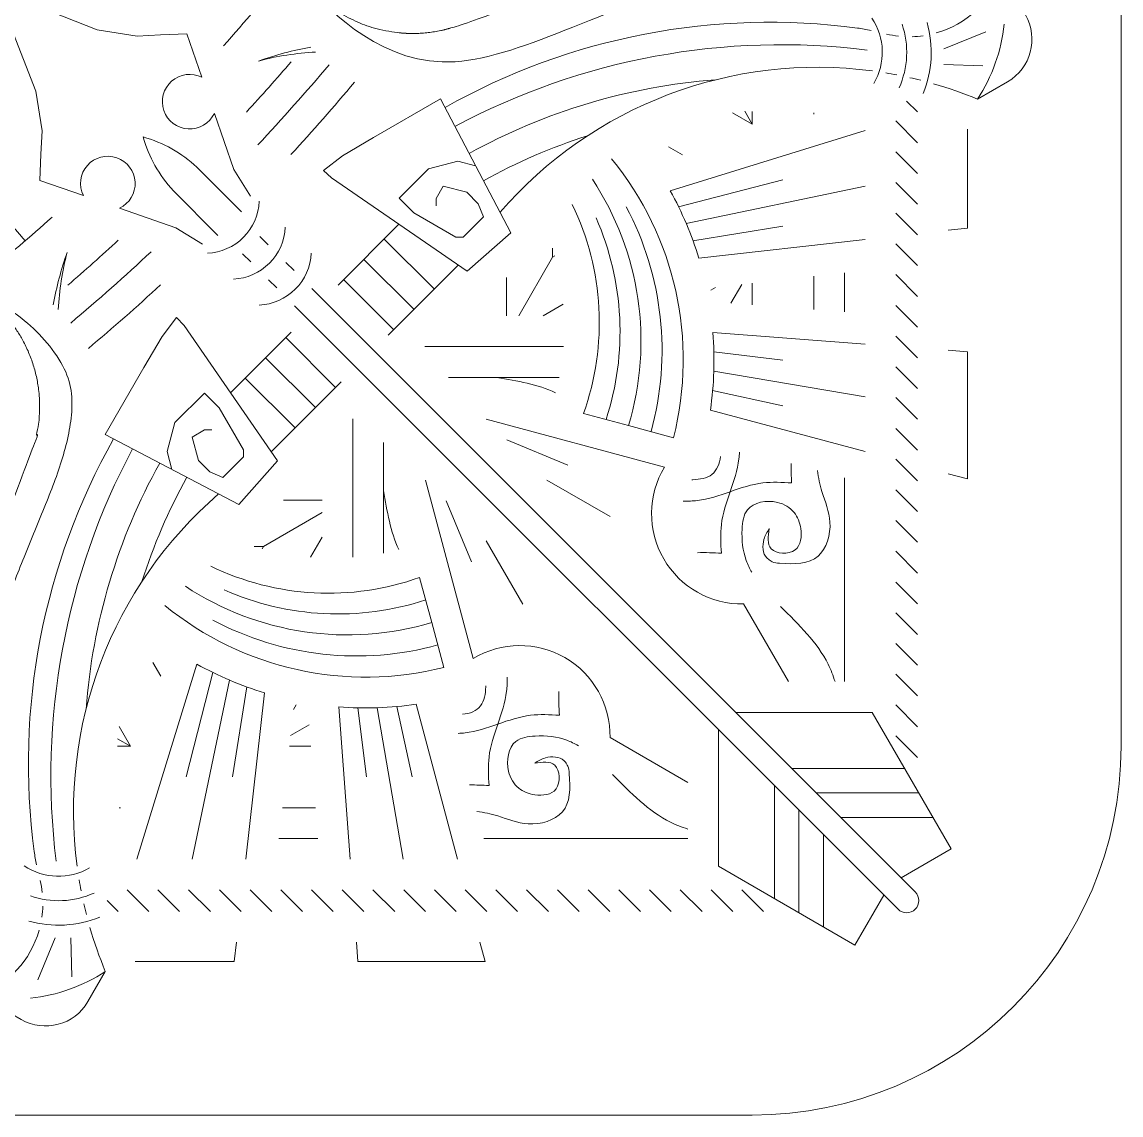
# Model space of a CAD drawing. Header units: inches. Extents: x -1.5 to 24.5, y -14.4 to 30.8.
# Drawn here: x 19.899 to 20.458, y 22.838 to 23.393 of the extents above; entities that cross this region are included whole.
import ezdxf

# ---------------------------------------------------------------- set-up
doc = ezdxf.new("R2010")
doc.units = ezdxf.units.IN
doc.header["$MEASUREMENT"] = 0
doc.layers.add('NOPLOT', color=5, linetype='Continuous', lineweight=5)

# ---------------------------------------------------------------- blocks, each defined once
blk = doc.blocks.new('Outline')
at = {"layer": 'NOPLOT', "color": 1}
for p, q in [((-1.0625, 2.5), (-5.015595781836001e-16, 2.5)), ((-1.25, -6.145234471438707e-16), (-1.25, 2.3125))]:
    blk.add_line(p, q, dxfattribs=at)
blk.add_arc((-1.0625, 2.3125), 0.1875, 89.99999999999999, 180, dxfattribs=at)
blk = doc.blocks.new('BG')
at = {"layer": 'NOPLOT', "color": 5}
for p, q in [((-1.15464931543225, 2.359375000000002), (-1.134911170561534, 2.359375000000001)), ((-1.235985701973204, 2.343750000000003), (-1.235263377737406, 2.343750000000002)), ((-1.152888800746311, 2.343750000000001), (-1.136082102436829, 2.343750000000001)), ((-1.236783223729228, 2.308710390767465), (-1.230219427997644, 2.312500000000001)), ((-1.230219427997644, 2.312500000000001), (-1.236696970033025, 2.312500000000002)), ((-1.235982053913292, 2.302518839129085), (-1.230219427997644, 2.312500000000001)), ((-1.138423966187428, 2.312500000000001), (-1.149367771374433, 2.312500000000001)), ((-1.139237925219781, 2.301638471546593), (-1.148763635153758, 2.307138142741195)), ((-1.14726238606047, 2.29381418851919), (-1.14589253613736, 2.291441538853619)), ((-1.214658839946074, 2.276951729100968), (-1.218736598253892, 2.269888844530845)), ((-1.132756860700242, 2.2061898816048), (-1.138668679507239, 2.216429452143664)), ((-1.167193601920587, 2.210937500000001), (-1.162561193326985, 2.210937500000001)), ((-1.162561193326985, 2.210937500000001), (-1.163227442411893, 2.212091477265555)), ((-1.162561193326985, 2.210937500000001), (-1.132756860700242, 2.193729960534934)), ((-1.152273560349267, 2.187500000000001), (-1.132756860700242, 2.187500000000001)), ((-1.039006860700239, 2.074233300350764), (-1.039006860700239, 2.093749999998193)), ((-1.015569360700239, 2.063945667373255), (-1.032776900164263, 2.093749999998192)), ((-1.020316979092316, 2.093749999998193), (-1.010077408554748, 2.087838181191942)), ((-0.882756860700237, 2.090424758261508), (-0.882756860700237, 2.073618059952361)), ((-0.867131860700237, 2.091595690136806), (-0.867131860700237, 2.071857545266422)), ((-0.9248683891525928, 2.087268935478636), (-0.9193687179580756, 2.077743225544806)), ((-0.914006860700237, 2.088082894510912), (-0.914006860700237, 2.07713908932424)), ((-0.9326926721776765, 2.079244474637822), (-0.9350653218447178, 2.080614324561782)), ((-1.015569360700239, 2.059313258772135), (-1.015569360700239, 2.063945667373255)), ((-1.015569360700239, 2.063945667373255), (-1.014415383432739, 2.063279418287225)), ((-0.9495551316006487, 2.01184802075337), (-0.9566180161701467, 2.007770262445913)), ((-0.9239880215719101, 1.990524806786514), (-0.9140068607002387, 1.996287432702596)), ((-0.9177964699338332, 1.98972363696918), (-0.9140068607002387, 1.996287432702596)), ((-0.9140068607002387, 1.996287432702596), (-0.914006860700237, 1.989809890665405)), ((-0.882756860700237, 1.991243482961611), (-0.882756860700237, 1.990521158725227)), ((-1.17093082224822, 1.942786761039746), (-1.203108818777457, 1.915114028823088))]:
    blk.add_line(p, q, dxfattribs=at)
for centre, radius, start, end in [((-1.976506860700241, 1.249999999999999), 1.124999999999999, 47.38704495888052, 49.87915746806948), ((-1.976506860700241, 1.249999999999999), 1.062499999999999, 48.32554076889031, 53.60279705608206), ((-1.976506860700241, 1.249999999999999), 1.109374999999999, 46.98159215069264, 49.80127065605822), ((-1.976506860700241, 1.249999999999999), 1.093749999999999, 47.41490899437654, 49.20993290866614), ((-1.732639960862365, 1.567813531464691), 0.5056548107895078, 14.20043274158776, 64.15795419090936), ((-1.693243285898713, 1.533263574801395), 0.5056548107895079, 19.97116195778106, 70.02883804225436), ((-1.976506860700241, 1.249999999999999), 1.109375, 40.19872934381429, 43.01840784614797), ((-1.976506860700241, 1.249999999999999), 1.125, 40.12084253185234, 42.61295504122831), ((-1.976506860700241, 1.249999999999999), 1.09375, 40.79006709121215, 42.58509100459411), ((-1.658693329235419, 1.493866899837747), 0.5056548107895079, 25.84204580912528, 75.79956725844852), ((-1.976506860700244, 1.250000000000096), 0.8301943143724346, 30.53918688266104, 59.46081311733849), ((-1.976506860700241, 1.249999999999999), 1.0625, 39.29926577019472, 41.67445923097051), ((-1.629581250210041, 1.450297594605195), 0.5056548107895079, 31.7707516411687, 77.62258870676395)]:
    blk.add_arc(centre, radius, start, end, dxfattribs=at)

msp = doc.modelspace()

# ---------------------------------------------------------------- linework, layer by layer
at = {"layer": 'NOPLOT'}
for p, q in [((20.38925792543676, 23.38842739970969), (20.36788219209176, 23.37968463997631)), ((20.38776699202229, 23.37113694004503), (20.36788219209176, 23.37173804765212)), ((20.35455660712995, 23.34764022011509), (20.34903233540193, 23.35316449184311)), ((20.35455660712995, 23.33201522011509), (20.34350806367391, 23.34306376357113)), ((20.35455660712995, 23.3163902201151), (20.34350806367391, 23.32743876357113)), ((20.2861508428889, 23.31311395180073), (20.23307910063577, 23.29942395422524)), ((20.32788306367391, 23.309925622669), (20.2369487766349, 23.29095212154074)), ((20.35455660712995, 23.3007652201151), (20.34350806367391, 23.31181376357113)), ((20.35455660712995, 23.28514022011509), (20.34350806367391, 23.29618876357113)), ((20.09085897404713, 23.29053808242261), (20.05995879365997, 23.25963790203545)), ((20.2861508428889, 23.28955237729442), (20.24039336489658, 23.28221736589536)), ((20.02434884756147, 23.28018319533635), (20.02019777386081, 23.284334269037)), ((20.08335244636066, 23.28303155473614), (20.10872868536847, 23.25765531572833)), ((20.35455660712995, 23.26951522011509), (20.34350806367391, 23.28056376357113)), ((20.01555761623382, 23.2713919640087), (20.01140654253316, 23.27554303770935)), ((20.03753569455295, 23.26699634834487), (20.03338462085229, 23.27114742204553)), ((20.07304378725663, 23.27272289563211), (20.09842002626444, 23.24734665662431)), ((20.12090899181752, 23.26983562217738), (20.08533503266778, 23.23426166302764)), ((20.35455660712995, 23.25389022011509), (20.34350806367391, 23.26493876357113)), ((20.0287444632253, 23.25820511701722), (20.02459338952464, 23.26235619071788)), ((20.0627351281526, 23.26241423652808), (20.08811136716041, 23.23703799752027)), ((20.35455660712995, 23.23826522011509), (20.34350806367391, 23.24931376357113)), ((20.00520272914756, 23.20488183752304), (20.03610290953472, 23.23578201791019)), ((20.03332657504208, 23.23300568341756), (20.05870281404989, 23.20762944440975)), ((20.35455660712995, 23.2226402201151), (20.34350806367391, 23.23368876357113)), ((20.2861508428889, 23.22140076607831), (20.25102454684145, 23.22569150917748)), ((20.02301791593805, 23.22269702431353), (20.04839415494586, 23.19732078530572)), ((20.32788306367391, 23.20278766531405), (20.25097453405428, 23.21585495007497)), ((20.35455660712995, 23.2070152201151), (20.34350806367391, 23.21806376357113)), ((20.01270925683403, 23.2123883652095), (20.03808549584183, 23.18701212620169)), ((20.02590518939279, 23.17483181975265), (20.06147914854253, 23.21040577890239)), ((20.2861508428889, 23.19817109279222), (20.25037366297913, 23.20598579741606)), ((20.35455660712995, 23.1913902201151), (20.34350806367391, 23.20243876357113)), ((20.2259419402613, 23.16711185582585), (20.13520415868867, 23.19142497112123)), ((20.35455660712995, 23.1757652201151), (20.34350806367391, 23.18681376357113)), ((20.1768040071877, 23.16802223759468), (20.14573958882013, 23.18088954098976)), ((20.35455660712995, 23.1601402201151), (20.34350806367391, 23.17118876357113)), ((20.1286289557443, 23.06979887130886), (20.10431584044893, 23.16053665288149)), ((20.16609247693021, 23.16053665287969), (20.19835064615935, 23.14191239019168)), ((20.35455660712995, 23.1445152201151), (20.34350806367391, 23.15556376357113)), ((20.12771857397547, 23.11893680438246), (20.1148512705804, 23.15000122275002)), ((20.35455660712995, 23.1288902201151), (20.34350806367391, 23.13993876357113)), ((20.13520415869047, 23.12964833463995), (20.15382842137848, 23.09739016541081)), ((20.35455660712995, 23.1132652201151), (20.34350806367391, 23.12431376357113)), ((20.35455660712995, 23.0976402201151), (20.34350806367391, 23.10868876357113)), ((20.28891705767976, 23.05803575284446), (20.26612385497464, 23.09751473799693)), ((20.35455660712995, 23.0820152201151), (20.34350806367391, 23.09306376357113)), ((20.35455660712995, 23.0663902201151), (20.34350806367391, 23.07743876357113)), ((19.98262685976943, 23.00958996868125), (19.99631685734491, 23.06266171093438)), ((19.98581518890116, 22.96785774789625), (20.00478869002941, 23.05879203493526)), ((20.35455660712995, 23.0507652201151), (20.34350806367391, 23.06181376357113)), ((20.00618843427574, 23.00958996868125), (20.0135234456748, 23.05534744667358)), ((20.35455660712995, 23.0351402201151), (20.34350806367391, 23.04618876357113)), ((20.07434004549184, 23.00958996868125), (20.07004930239268, 23.0447162647287)), ((20.09295314625611, 22.96785774789625), (20.07988586149519, 23.04476627751587)), ((20.09756971877794, 23.00958996868125), (20.0897550141541, 23.04536714859102)), ((20.23770505872569, 23.0068237538904), (20.19822607357323, 23.02961695659551)), ((20.35455660712995, 23.0195152201151), (20.34350806367391, 23.03056376357113)), ((20.29064854666693, 23.01388349623089), (20.34803576260878, 23.01388349623089)), ((20.28185731533928, 23.00509226490324), (20.28185731533928, 22.94770504896139)), ((20.30298371411153, 23.00154832878628), (20.35515747485342, 23.00154832878628)), ((20.29419248278388, 22.99275709745863), (20.29419248278388, 22.94058333671675)), ((20.31551390381398, 22.98901813908384), (20.36239178325113, 22.98901813908384)), ((20.30672267248633, 22.98022690775619), (20.30672267248633, 22.93334902831904)), ((19.96372559145507, 22.94118420444022), (19.95267704799903, 22.95223274789626)), ((19.97935059145507, 22.94118420444022), (19.96830204799903, 22.95223274789626)), ((19.99497559145507, 22.94118420444022), (19.98392704799903, 22.95223274789626)), ((20.01060059145507, 22.94118420444022), (19.99955204799903, 22.95223274789626)), ((20.02622559145507, 22.94118420444022), (20.01517704799903, 22.95223274789626)), ((20.04185059145507, 22.94118420444022), (20.03080204799903, 22.95223274789626)), ((20.05747559145507, 22.94118420444022), (20.04642704799903, 22.95223274789626)), ((20.07310059145507, 22.94118420444022), (20.06205204799903, 22.95223274789626)), ((20.08872559145507, 22.94118420444022), (20.07767704799903, 22.95223274789626)), ((20.10435059145507, 22.94118420444022), (20.09330204799903, 22.95223274789626)), ((20.11997559145507, 22.94118420444022), (20.10892704799903, 22.95223274789626)), ((20.13560059145507, 22.94118420444022), (20.12455204799903, 22.95223274789626)), ((20.15122559145507, 22.94118420444022), (20.14017704799903, 22.95223274789626)), ((20.16685059145507, 22.94118420444022), (20.15580204799903, 22.95223274789626)), ((20.18247559145507, 22.94118420444022), (20.17142704799903, 22.95223274789626)), ((20.19810059145507, 22.94118420444022), (20.18705204799903, 22.95223274789626)), ((20.21372559145507, 22.94118420444022), (20.20267704799903, 22.95223274789626)), ((20.22935059145507, 22.94118420444022), (20.21830204799903, 22.95223274789626)), ((20.24497559145507, 22.94118420444022), (20.23392704799903, 22.95223274789626)), ((20.26060059145507, 22.94118420444022), (20.24955204799903, 22.95223274789626)), ((20.27622559145507, 22.94118420444022), (20.26517704799903, 22.95223274789626)), ((19.94810059145507, 22.94118420444022), (19.94257631972705, 22.94670847616824)), ((19.90731341186047, 22.9064828861334), (19.91605617159386, 22.92785861947841)), ((19.92460387152514, 22.90797381954787), (19.92400276391805, 22.92785861947841))]:
    msp.add_line(p, q, dxfattribs=at)
for points in [[(20.36409020618632, 23.3878222122279, 0.2362185076408132), (20.39718225159084, 23.41817494196249), (20.40941940040345, 23.39697957847927, -0.4142135623730943), (20.40031804810436, 23.36301286928149), (20.38500625001462, 23.35417259853261, 0.121703649698172), (20.39858959087702, 23.3922440878925)], [(19.99096370444934, 23.28036656699931), (19.9773853490908, 23.28881223213244), (19.94879606850689, 23.29873037275051, 2.447930257696947), (19.93043847326809, 23.30509895591418), (19.90834330663226, 23.31276417047006), (19.90880979147693, 23.32615607135179), (19.90955242996902, 23.33800036483855), (19.9063172638338, 23.35826546196217), (19.88605985184606, 23.40968095972411), (19.93747534960799, 23.38942354773636), (19.95774044673161, 23.38618838160115), (19.96958474021838, 23.38693102009323), (19.98297664110011, 23.3873975049379), (19.99064185565599, 23.36530233830208, 2.447930257696944), (19.99701043881965, 23.34694474306327), (20.00692857943772, 23.31835546247936), (20.01537424457086, 23.30477710712082)], [(20.33091419718662, 23.38914313715463, 0.01764940667756105), (20.3239934787788, 23.39031693312458, 0.1628699054557541), (20.11430607053665, 23.34994804511522)], [(20.04611942352135, 23.38061139277534, 0.04273282223364494), (20.01950703433879, 23.37354676174835, -0.05347359099024523), (20.04850784963785, 23.37807686835682)], [(20.32788306367391, 23.28276235442983), (20.24339120182458, 23.27324240795763, 0.05288125780897603), (20.22880712672874, 23.3076121686329), (20.32788306367391, 23.33817304782218)], [(20.01081777104173, 23.29688506346502), (19.98814148648972, 23.31956134801703, 0.1194606688061966), (19.96075901339996, 23.3349817981702, 0.1194606688061964), (19.97617946355314, 23.30759932508044), (19.99885574810514, 23.28492304052844)], [(20.18921999430891, 23.31344653118886, -0.2223861830694485), (20.20761988632454, 23.18819742570079), (20.23050891483181, 23.18206432899673, 0.2377042371773314), (20.198988602658, 23.32383658438162, 0.2377042371773314)], [(19.99351010724697, 23.27585701034026, 0.187200145941345), (20.01181341428796, 23.2839273972822, 0.1872001459413448), (20.01988380122991, 23.3022307043232)], [(20.17900500084043, 23.30056174293187, -0.2010707849607938), (20.18473085781726, 23.19433052240484), (20.20761988632454, 23.18819742570079)], [(20.00669695423845, 23.26267016334878, 0.187200145941345), (20.02500026127944, 23.27074055029072, 0.1872001459413448), (20.03307064822138, 23.28904385733172)], [(19.91512941879482, 23.2496213880488, -0.04273282223364494), (19.9221940498218, 23.27623377723136, 0.05347359099024523), (19.91766394321333, 23.24723296193231)], [(20.01988380122992, 23.2494833163573, 0.187200145941345), (20.03818710827092, 23.25755370329925, 0.1872001459413448), (20.04625749521286, 23.27585701034024)], [(20.03778023651612, 23.2491693437264), (20.34463671967912, 22.9423128605634, 0.4142135623730924), (20.35342795100677, 22.9423128605634, 0.4142135623730925), (20.35342795100676, 22.95110409189105), (20.04657146784377, 23.25796057505405)], [(20.32788306367391, 23.17504007726977), (20.24921584187961, 23.19611889582035, 0.05577210917914319), (20.25053227284292, 23.23546157193077), (20.32788306367391, 23.22966493151071)], [(19.94579276645495, 23.18143474103352, 0.1628699054557541), (19.90542387844558, 22.97174733279136, 0.01764940667756099), (19.90659767441554, 22.96482661438355)], [(19.99517906863829, 23.11673581072972, 0.2010707849607938), (20.10141028916531, 23.11100995375289), (20.10754338586936, 23.08812092524562)], [(19.9822942803813, 23.10652081726124, 0.2223861830694485), (20.10754338586936, 23.08812092524562), (20.11367648257342, 23.06523189673835, -0.2377042371773314), (19.97190422718853, 23.09675220891216, -0.2377042371773314)], [(20.01297845714033, 22.96785774789625), (20.02249840361253, 23.05234960974557, -0.05288125780897603), (19.98812864293726, 23.06693368484141), (19.95756776374798, 22.96785774789625)], [(20.12070073430039, 22.96785774789625), (20.09962191574981, 23.04652496969054, -0.05577210917914319), (20.06027923963939, 23.04520853872723), (20.06607588005945, 22.96785774789625)], [(19.90349672367767, 22.89715122069315, 0.1217036496981722), (19.94156821303756, 22.91073456155554), (19.93272794228867, 22.8954227634658, -0.4142135623730946), (19.89876123309089, 22.88632141116672), (19.87756586960768, 22.89855855997932, 0.2362185076408132), (19.90791859934227, 22.93165060538385)]]:
    msp.add_lwpolyline(points, format="xyb", dxfattribs=at)
for points in [[(20.05666035095131, 23.31409865534781), (20.12550730531308, 23.26666769052874), (20.14769207654742, 23.28621591779308), (20.11202233475144, 23.35430757646455), (20.07797411254745, 23.33464982620965), (20.06218779794081, 23.3252927663576), (20.05256120227632, 23.31788601288909)], [(19.98164215622236, 23.23908046061885), (20.02907312104143, 23.17023350625708), (20.00952489377708, 23.14804873502274), (19.94143323510561, 23.18371847681872), (19.96109098536051, 23.21776669902271), (19.97044804521257, 23.23355301362935), (19.97785479868108, 23.24317960929384)]]:
    msp.add_lwpolyline(points, close=True, dxfattribs=at)
for points in [[(20.3799008428889, 23.33898874973507), (20.3799008428889, 23.28862335054106), (20.37018160712995, 23.28752825567451)], [(20.12985720564943, 23.32026174712882), (20.12074686190092, 23.322702856379), (20.10594253627841, 23.31873604928397), (20.09098377057973, 23.30377728358528), (20.09843475150386, 23.29632630266115), (20.11982103994408, 23.28397892327322), (20.12344952560019, 23.28397892327322), (20.13386296914974, 23.29439236682277), (20.13110633045872, 23.30100730446334), (20.12531657295379, 23.30679706196827), (20.11339409114339, 23.30999168134114), (20.10973204121464, 23.30364882480469), (20.10973204121464, 23.29997817625739)], [(20.10406707911192, 23.22833996868127), (20.1744912889696, 23.22833996868127)], [(20.37018160712995, 23.22649509389078), (20.3799008428889, 23.22576673786174), (20.3799008428889, 23.16110195533705), (20.37018160712995, 23.16370621670971)], [(20.17233263949224, 23.21271496868127), (20.11611917024498, 23.21271496868127)], [(19.97547906444135, 23.16588360592073), (19.97303795519116, 23.17499394966925), (19.9770047622862, 23.18979827529175), (19.99196352798488, 23.20475704099043), (19.99941450890901, 23.19730606006631), (20.01176188829694, 23.17591977162609), (20.01176188829694, 23.17229128596997), (20.0013484447474, 23.16187784242043), (19.99473350710683, 23.16463448111145), (19.98894374960189, 23.17042423861638), (19.98574913022902, 23.18234672042678), (19.99209198676547, 23.18600877035552), (19.99576263531277, 23.18600877035552)], [(20.06740084288711, 23.12124952259881), (20.06740084288711, 23.19167373245645)], [(20.08302584288712, 23.12340817207616), (20.08302584288712, 23.17962164132357)], [(20.31740084288713, 23.16167258954562), (20.31740084288713, 23.05803575284271)], [(20.26212129005335, 23.04241075284446), (20.33156554332369, 23.04241075284446), (20.37162044083395, 22.97303363526474), (20.34618409103608, 22.95834795186174)], [(20.25333005872571, 23.03361952151682), (20.25333005872571, 22.96417526824647), (20.32270717630543, 22.92412037073622), (20.33739285970843, 22.94955672053409)], [(20.1340682220228, 22.97833996868125), (20.23770505872571, 22.97833996868125)], [(19.95675206183509, 22.91583996868125), (20.0071174610291, 22.91583996868125), (20.00821255589565, 22.92555920444021)], [(20.06924571767938, 22.92555920444021), (20.06997407370841, 22.91583996868125), (20.13463885623311, 22.91583996868126), (20.13203459486045, 22.92555920444021)]]:
    msp.add_lwpolyline(points, dxfattribs=at)
for centre, radius, start, end in [((20.30539642847151, 23.37797793122083), 0.03125088293240171, 329.5224100171312, 33.87956599210737), ((20.30539642847151, 23.37797793122083), 0.0436835613817458, 335.5670806665578, 19.07988741753075), ((20.30539642847151, 23.37797793122083), 0.05611623983108986, 338.0431905662099, 15.59983683804913), ((20.35030512519022, 23.43606704472667), 0.05017561480343816, 256.7280232913812, 263.7431392827417), ((20.28539214642315, 23.02907434515758), 0.3527730449635286, 82.90432628941561, 118.0788919658404), ((20.35030512519022, 23.43606704472667), 0.05017561480343816, 271.7114935603387, 278.1728161553763), ((20.30353149100916, 23.15718948189894), 0.213167738163429, 82.43674834058403, 139.1611204295453), ((20.30353149100916, 23.15718948189894), 0.213167738163429, 79.05449250905718, 80.58099302805806), ((20.30353149100916, 23.15718948189894), 0.213167738163429, 75.70620795063424, 77.22278790749375), ((20.27462447808427, 23.05960522062533), 0.3052185252398352, 94.30554305453508, 119.0151855723623), ((20.30353149100916, 23.15718948189894), 0.213167738163429, 67.52938141511514, 73.87977630977566), ((20.27462447808427, 23.05960522062533), 0.2895935252398352, 107.6506276384609, 119.0889808235501), ((20.06932157932432, 23.22642018243763), 0.1553309989402825, 344.5846158346639, 28.0331160108153), ((20.05985011782445, 23.23589244483582), 0.1434443283988162, 341.8732301687292, 23.81253767829658), ((20.26666646641258, 23.01034866514701), 0.3527730449635286, 151.9211080341594, 187.0956737105845), ((20.23613559094484, 23.0211163334859), 0.3052185252398352, 150.9848144276377, 175.6944569454649), ((20.26525299672652, 23.14341002630556), 0.04590354978670484, 148.9129490858832, 271.0870509141183), ((20.23613559094484, 23.0211163334859), 0.2895935252398352, 150.9110191764502, 162.3493723615395), ((20.13855132967122, 22.99220932056101), 0.213167738163429, 130.838879570455, 187.5632516594163), ((20.05984836673434, 23.23589069374571), 0.1434443283988162, 246.1874623217037, 288.1267698312712), ((20.06932062913252, 23.22641923224584), 0.1553309989402825, 241.9668839891851, 285.4153841653365), ((20.1523307852646, 23.03048781484364), 0.04590354978670484, 358.9129490858821, 121.0870509141172), ((19.91776288034934, 22.99034438309866), 0.03125088293240171, 236.1204340078931, 300.477589982869), ((19.8596737668435, 22.94543568637994), 0.05017561480343816, 6.256860717258531, 13.27197670861881), ((20.13855132967122, 22.99220932056101), 0.213167738163429, 189.4190069719421, 190.945507490943), ((19.91776288034934, 22.99034438309866), 0.0436835613817458, 250.9201125824693, 294.4329193334424), ((19.8596737668435, 22.94543568637994), 0.05017561480343816, 351.8271838446238, 358.2885064396615), ((20.13855132967122, 22.99220932056101), 0.213167738163429, 192.7772120925064, 194.2937920493659), ((19.91776288034934, 22.99034438309866), 0.05611623983108986, 254.4001631619511, 291.9568094337901), ((20.13855132967122, 22.99220932056101), 0.213167738163429, 196.1202236902244, 202.4706185848848)]:
    msp.add_arc(centre, radius, start, end, dxfattribs=at)
for points, weights, knots in [([(20.37990084288715, 24.31300977331474), (20.3799008428889, 23.8991141286514), (20.3799008428889, 23.68987629664793), (20.37990084288882, 23.46777531183647), (20.38011641504778, 23.46374394731086), (20.38185831417918, 23.46010194800187), (20.38486135193061, 23.45740377532131), (20.38786438968204, 23.45470560264075), (20.39167138077846, 23.45336202892024), (20.39570274533589, 23.45357760107919), (20.37840146006938, 23.42359385043579), (20.3724882771607, 23.41495313394708), (20.34959042691058, 23.40219522569772), (20.28608509165403, 23.42159486574838), (20.19452047401627, 23.41103008423602), (20.12411519404366, 23.37100274246127), (20.07577419632224, 23.37083696463288), (20.05215573878314, 23.3933026934454), (20.0423375357413, 23.41362677635506), (20.04478316369347, 23.41131428527624), (20.04722879164563, 23.40900179419742), (20.04967441959779, 23.40668930311859), (20.06828960539031, 23.38908750435072), (20.09321145472422, 23.38315034276184), (20.11776332774415, 23.39046840214718), (20.14881393062338, 23.39972350686511), (20.18156730512906, 23.41762126297321), (20.23048262849404, 23.42808718649579), (20.24309725513913, 23.42988596344145), (20.25584299947185, 23.43071630747466), (20.21933386636157, 23.44026891298124), (20.19361660641478, 23.46788759530466), (20.18668804287165, 23.5049842808666), (20.17975947932851, 23.54208096642853), (20.19377406013856, 23.57712038133762), (20.22437392891469, 23.59920696331256), (20.19236850421963, 23.57560643649416), (20.18157120021963, 23.53733438007766), (20.19652288428784, 23.50048632423286), (20.21147456835604, 23.46363826838805), (20.24588722504352, 23.44371087177618), (20.28528841660327, 23.44908471394806), (20.32468960816303, 23.45445855611994), (20.35250894024324, 23.4828736373028), (20.35704683511731, 23.52237983410948)], [1, 1, 1, 1, 0.9492530216741811, 0.9492530216741811, 1, 0.9492530216741811, 0.9492530216741811, 1, 1, 1, 1, 1, 1, 1, 1, 1, 1, 1, 1, 1, 0.9106989778850244, 0.9106989778850244, 1, 1, 1, 1, 1, 1, 0.8963494652183451, 0.8963494652183451, 1, 0.8963494652183451, 0.8963494652183451, 1, 0.8598147780488565, 0.8598147780488565, 1, 0.8598147780488565, 0.8598147780488565, 1, 0.8598147780488565, 0.8598147780488565, 1], [28.32836091350346, 28.32836091350346, 28.32836091350346, 28.32836091350346, 29.25997898003033, 29.25997898003033, 29.25997898003033, 30.04537714342786, 30.04537714342786, 30.04537714342786, 30.83077530682539, 30.83077530682539, 30.83077530682539, 30.83981298630981, 30.86236702278407, 30.90284980960194, 31.02949805024263, 31.12845246216244, 31.14316911534844, 31.20102060709699, 31.20102060709699, 31.20102060709699, 32.20102060709699, 32.20102060709699, 32.20102060709699, 33.24812590243573, 33.24812590243573, 33.24812590243573, 33.35307473376375, 33.35307473376375, 33.38863476852443, 33.38863476852443, 33.38863476852443, 34.51887531609604, 34.51887531609604, 34.51887531609604, 35.64911586366766, 35.64911586366766, 35.64911586366766, 36.96999656964709, 36.96999656964709, 36.96999656964709, 38.29087727562653, 38.29087727562653, 38.29087727562653, 39.61175798160595, 39.61175798160595, 39.61175798160595, 39.61175798160595]), ([(19.77338126677216, 22.93869630950356), (19.75574230402133, 22.93905405468795), (19.74068291370676, 22.94824512382573), (19.73230016040235, 22.96376899046968), (19.72391740709794, 22.97929285711364), (19.72449190647787, 22.99692609104859), (19.73386735997973, 23.01187138663538), (19.74324281348158, 23.02681668222217), (19.75886853096423, 23.03500801555041), (19.77649337262702, 23.03421684875163), (19.78665217621327, 23.03043460788946), (19.79152133791584, 23.02076928954826), (19.78857011207278, 23.01037522274713), (19.78556441618279, 22.99978931522065), (19.77611672272301, 22.99414691021637), (19.76537137651172, 22.99652034248667), (19.77686502919827, 22.99134842626791), (19.78924656756667, 22.99370432887303), (19.79803763981196, 23.00273592996205), (19.80682871205724, 23.01176753105106), (19.80884962329128, 23.02420813743651), (19.80336941818335, 23.03555803265312), (19.79788921307544, 23.04690792786974), (19.78689005940686, 23.05306190122262), (19.77435030608865, 23.05179408571103), (19.75606799746634, 23.05179408571103), (19.73928703146618, 23.04453860580525), (19.72676351291254, 23.03121928556741), (19.71423999435889, 23.01789996532957), (19.7080307851692, 23.00070436909681), (19.7091556854793, 22.98245670053399), (19.7074778646707, 22.98398449718286), (19.69260933760983, 22.99713620881726), (19.66340632891462, 23.01614957834949), (19.6117778318326, 23.02080595207339), (19.59427801568309, 22.99693371803461), (19.58608489572913, 22.9857571390707), (19.59553905539604, 22.99277810638455), (19.61306517022709, 23.00579357086819), (19.64679864198814, 23.00595906541296), (19.68448633728314, 22.97993435163231), (19.70761253558492, 22.95395585714637), (19.72418208999794, 22.9353426777411), (19.7253327426236, 22.93405010805452), (19.72648339524926, 22.93275753836793), (19.72763404787492, 22.93146496868134), (19.70060086618282, 22.93146496868134), (19.67356768449072, 22.93146496868134), (19.64653450279862, 22.93146496868134), (19.64231227442605, 22.93500473170016), (19.6294932466662, 22.94870048937737), (19.6435352513888, 22.96760893779249), (19.65379493274764, 22.98142424832413), (19.63864776113094, 22.97496501060548), (19.61655914017078, 22.96554571720412), (19.62374709030592, 22.93884545183102), (19.63060741629002, 22.93299447083541), (19.63313331474864, 22.93146496868134), (19.61605576705626, 22.93146496868134), (19.59897821936388, 22.93146496868134), (19.5819006716715, 22.93146496868134), (19.5654339973034, 22.93427988796935), (19.55247578149796, 22.94482312174662), (19.54637085707101, 22.96037320319605), (19.54026593264406, 22.97592328464549), (19.54259013008556, 22.99246635695977), (19.55274351712169, 23.00573224807335), (19.5571322099734, 23.01128704215773), (19.56391331569022, 23.0133200122814), (19.57063413605944, 23.01109584146264), (19.57735495642865, 23.00887167064387), (19.58158459820133, 23.00319483237409), (19.58179321724151, 22.99611861584529), (19.58200183628169, 22.98904239931649), (19.57811397593549, 22.98312624311547), (19.57153585939432, 22.98050999675148), (19.58153215085398, 22.98447419251253), (19.58720311364203, 22.99361097925816), (19.58631920736755, 23.00432822707074), (19.58543530109307, 23.01504547488333), (19.57834403372154, 23.02312969519476), (19.56783333873418, 23.02540257483548), (19.55732264374682, 23.02767545447619), (19.54752480341858, 23.02324341026602), (19.54229184104287, 23.01384890145752), (19.52162619322607, 22.98693506364987), (19.52535895944812, 22.95320836618992), (19.55140983908793, 22.93146496868134), (19.52532601355076, 22.93146496868134), (19.4992421880136, 22.93146496868134), (19.47315836247643, 22.93146496868134), (19.48101458768916, 22.93264321731509), (19.49848686959684, 22.94189098505869), (19.51534861431475, 22.96380621325381), (19.52682128467929, 22.95506820542646), (19.53021377697289, 22.95248435848641), (19.52474699250995, 22.96042718431812), (19.51135863471273, 22.97987945921151), (19.48740597253705, 22.95094056106626), (19.45800116869636, 22.94294266944623), (19.44189681595099, 22.95307625572605), (19.43241211642163, 22.95904445715199), (19.44245172905299, 22.94630415358752), (19.45249134168434, 22.93356385002305), (19.46510920551597, 22.93146496868134), (19.38500562537513, 22.93146496868134), (19.30490204523429, 22.93146496868134), (19.28790012496935, 22.93146496868134), (19.26409418923636, 22.92625663534798), (19.24028825350337, 22.92104830201462), (19.21648231777038, 22.91583996868126), (19.39514276058079, 22.91583996868127), (19.6050768549161, 22.91583996868126), (19.8279654997337, 22.91583996868134), (19.8319968642593, 22.91562439652238), (19.8356388635683, 22.91388249739099), (19.83833703624886, 22.91087945963956), (19.84103520892942, 22.90787642188812), (19.84237878264993, 22.90406943079171), (19.84216321049097, 22.90003806623428), (19.87214696113438, 22.91733935150079), (19.88078767762308, 22.92325253440946), (19.89354558587245, 22.94615038465959), (19.87414594582178, 23.00965571991613), (19.88471072733415, 23.1012203375539), (19.9247380691089, 23.17162561752651), (19.92490384693729, 23.21996661524792), (19.90243811812476, 23.24358507278702), (19.8821140352151, 23.25340327582886), (19.88442652629393, 23.2509576478767), (19.88673901737275, 23.24851201992454), (19.88905150845157, 23.24606639197238), (19.90665330721945, 23.22745120617986), (19.91259046880833, 23.20252935684595), (19.90527240942298, 23.17797748382601), (19.89601730470505, 23.14692688094679), (19.87811954859696, 23.1141735064411), (19.86765362507438, 23.06525818307613), (19.86585484812872, 23.05264355643103), (19.8650245040955, 23.03989781209831), (19.85547189858893, 23.07640694520859), (19.82785321626551, 23.10212420515538), (19.79075653070357, 23.10905276869851), (19.75365984514163, 23.11598133224165), (19.71862043023254, 23.10196675143161), (19.6965338482576, 23.07136688265547), (19.720134375076, 23.10337230735053), (19.75840643149251, 23.11416961135054), (19.79525448733731, 23.09921792728233), (19.83210254318211, 23.08426624321412), (19.85202993979399, 23.04985358652664), (19.84665609762211, 23.01045239496689), (19.84128225545023, 22.97105120340713), (19.81286717426737, 22.94323187132693), (19.77336097746068, 22.93869397645285)], [1, 0.9093131818240062, 0.9093131818240062, 0.9999999999999999, 0.9093131818240061, 0.9093131818240061, 1, 0.9093131818240062, 0.9093131818240062, 0.9920172345161065, 0.8185375261379285, 0.821198447965893, 1, 0.818497328115665, 0.818497328115665, 1, 0.8794346961926607, 0.8794346961926607, 1, 0.8794346961926607, 0.8794346961926607, 1, 0.8794346961926607, 0.8794346961926607, 1, 0.9452533538231613, 0.9452533538231613, 1, 0.9452533538231612, 0.9452533538231612, 1, 1, 1, 1, 1, 1, 1, 1, 1, 1, 1, 1, 1, 1, 1, 1, 1, 1, 1, 1, 1, 1, 1, 1, 1, 1, 1, 1, 1, 1, 1, 0.9139585041111268, 0.9139585041111268, 1, 0.9139585041111268, 0.9139585041111268, 0.9999999999999999, 0.8794346961926683, 0.8794346961926683, 0.9999999999999999, 0.8794346961926683, 0.8794346961926683, 1, 0.8794346961926685, 0.8794346961926685, 1, 0.8689499194259757, 0.8689499194259757, 1, 0.8689499194259757, 0.8689499194259757, 1, 0.8689499194259758, 0.8689499194259758, 1, 0.8142306538609507, 0.8142306538609507, 1, 1, 1, 1, 1, 1, 1, 1, 1, 1, 1, 1, 1, 1, 1, 1, 1, 1, 1, 1, 1, 1, 1, 1, 1, 1, 1, 0.9492530216741811, 0.9492530216741811, 1, 0.9492530216741811, 0.9492530216741811, 1, 1, 1, 1, 1, 1, 1, 1, 1, 1, 1, 1, 1, 0.9106989778850244, 0.9106989778850244, 1, 1, 1, 1, 1, 1, 0.8963494652183451, 0.8963494652183451, 1, 0.8963494652183451, 0.8963494652183451, 1, 0.8598147780488565, 0.8598147780488565, 1, 0.8598147780488565, 0.8598147780488565, 1, 0.8598147780488565, 0.8598147780488565, 1], [0, 0, 0, 0, 1.055391028875007, 1.055391028875007, 1.055391028875007, 2.110782057750022, 2.110782057750022, 2.110782057750022, 3.166173086625044, 3.166173086625044, 3.166173086625044, 4.655211658785728, 4.655211658785728, 4.655211658785728, 6.166744843544919, 6.166744843544919, 6.166744843544919, 7.388475319940952, 7.388475319940952, 7.388475319940952, 8.610205796336984, 8.610205796336984, 8.610205796336984, 9.831936272733017, 9.831936272733017, 9.831936272733017, 10.64811860385565, 10.64811860385565, 10.64811860385565, 11.46430093497828, 11.46430093497828, 11.46430093497828, 11.47236398271673, 11.53487089444485, 11.58735981908885, 11.63356827446621, 11.63356827446621, 11.63356827446621, 11.67444285193508, 11.70934153868312, 11.74430717416008, 11.83267021620562, 11.83267021620562, 11.83267021620562, 11.83880648057379, 11.83880648057379, 11.83880648057379, 12.83880648057379, 12.83880648057379, 12.83880648057379, 12.85709478199398, 12.90670242447206, 12.90670242447206, 12.90670242447206, 12.9553873146268, 12.97769799462391, 12.98843505156799, 12.98843505156799, 12.98843505156799, 13.98843505156799, 13.98843505156799, 13.98843505156799, 15.0158127717043, 15.0158127717043, 15.0158127717043, 16.04319049184061, 16.04319049184061, 16.04319049184061, 17.26492096823661, 17.26492096823661, 17.26492096823661, 18.4866514446326, 18.4866514446326, 18.4866514446326, 19.70838192102859, 19.70838192102859, 19.70838192102859, 20.98392403422843, 20.98392403422843, 20.98392403422843, 22.25946614742826, 22.25946614742826, 22.25946614742826, 23.5350082606281, 23.5350082606281, 23.5350082606281, 25.06511331104465, 25.06511331104465, 25.06511331104465, 26.06511331104465, 26.06511331104465, 26.06511331104465, 26.09469968226282, 26.12741727667035, 26.14115387825488, 26.14115387825488, 26.14115387825488, 26.16966530808219, 26.21097942678821, 26.23710970960131, 26.27454941724334, 26.27454941724334, 26.27454941724334, 26.32505701868904, 26.32505701868904, 26.32505701868904, 27.32505701868904, 27.32505701868904, 27.32505701868904, 28.32505701868904, 28.32505701868904, 28.32505701868904, 29.25997898003033, 29.25997898003033, 29.25997898003033, 30.04537714342786, 30.04537714342786, 30.04537714342786, 30.83077530682539, 30.83077530682539, 30.83077530682539, 30.83981298630981, 30.86236702278407, 30.90284980960194, 31.02949805024263, 31.12845246216244, 31.14316911534844, 31.20102060709699, 31.20102060709699, 31.20102060709699, 32.20102060709699, 32.20102060709699, 32.20102060709699, 33.24812590243573, 33.24812590243573, 33.24812590243573, 33.35307473376375, 33.35307473376375, 33.38863476852443, 33.38863476852443, 33.38863476852443, 34.51887531609604, 34.51887531609604, 34.51887531609604, 35.64911586366766, 35.64911586366766, 35.64911586366766, 36.96999656964709, 36.96999656964709, 36.96999656964709, 38.29087727562653, 38.29087727562653, 38.29087727562653, 39.61175798160595, 39.61175798160595, 39.61175798160595, 39.61175798160595])]:
    msp.add_rational_spline(points, weights, degree=3, knots=knots, dxfattribs=at)
for points in [[(20.14066340320981, 23.21271496868127), (20.15107005524104, 23.21094211263661), (20.16147670727228, 23.20916925659195), (20.17054198070536, 23.20491926442475)], [(20.29024060428502, 23.16895015354529), (20.29016988612681, 23.16567537305857), (20.2903648074612, 23.16236562046921), (20.29055972879558, 23.15905586787983)], [(20.08302584288711, 23.15507740835857), (20.08479869893177, 23.14467075632734), (20.08657155497643, 23.13426410429611), (20.09082154714362, 23.12519883086304)], [(20.24272354544892, 23.12353545686699), (20.24670981614064, 23.12378376110083), (20.2507601808575, 23.1235452228796), (20.25481054557437, 23.12330668465838)], [(20.17220535470139, 23.05301726611952), (20.17195705046755, 23.04903099542778), (20.17219558868878, 23.04498063071089), (20.17243412691, 23.04093026599401)], [(20.12679065802314, 23.00550020728336), (20.13006543850983, 23.00557092544156), (20.13337519109919, 23.00537600410718), (20.13668494368855, 23.0051810827728)]]:
    msp.add_open_spline(points, degree=3, dxfattribs=at)
for points, knots in [([(20.25927614382996, 23.15459026962412), (20.26116758785775, 23.16009250520721), (20.26344006628767, 23.16670317488347), (20.26396775445977, 23.17354355055494), (20.26401884400062, 23.17469542271317)], [0, 0, 0, 0, 0.01725374674018306, 0.0207295414118286, 0.0207295414118286, 0.0207295414118286, 0.0207295414118286]), ([(20.23981812109157, 23.16065999263282), (20.23998147476478, 23.16066686807443), (20.24369547331288, 23.16083947940487), (20.25120044889084, 23.16190370226068), (20.25397596244472, 23.16886973355594), (20.25429247742054, 23.17256402220358)], [0.1149146055668573, 0.1149146055668573, 0.1149146055668573, 0.1149146055668573, 0.1153803790267013, 0.1254894185617819, 0.1356320993240549, 0.1356320993240549, 0.1356320993240549, 0.1356320993240549]), ([(20.30370012013774, 23.16534368714232), (20.30415408842621, 23.16168718338399), (20.30604264197507, 23.1527445851957), (20.31225173468208, 23.13912022002028), (20.30592121174324, 23.11761823195214), (20.2919987348317, 23.11770955435756), (20.28442976700431, 23.11823345027875)], [0.06844218784923896, 0.06844218784923896, 0.06844218784923896, 0.06844218784923896, 0.08319343645902655, 0.1050859675769023, 0.1302457650990219, 0.1577767004183851, 0.1577767004183851, 0.1577767004183851, 0.1577767004183851]), ([(20.25927614382984, 23.15459026962424), (20.25377390824675, 23.15269882559645), (20.24597930629372, 23.15001935957024), (20.2378653525905, 23.14976561091397), (20.23546502734937, 23.1497976179554)], [0, 0, 0, 0, 0.01725374674018223, 0.0244420810427436, 0.0244420810427436, 0.0244420810427436, 0.0244420810427436]), ([(20.27029200553926, 23.11362533359288), (20.26916755633536, 23.11553674797151), (20.26589980676156, 23.12225236668515), (20.26471807232184, 23.13331659380785), (20.26687567677511, 23.14853217449208), (20.28208616414406, 23.15122405615196), (20.2924378707088, 23.14488429119533), (20.29613213302932, 23.13543054310028), (20.29482508314872, 23.12226324556172), (20.27738501628742, 23.12322037781599), (20.2785863073493, 23.13186611547395), (20.27913726455479, 23.13583137552673)], [0.09244243293812227, 0.09244243293812227, 0.09244243293812227, 0.09244243293812227, 0.09919905785853213, 0.1153803790267013, 0.1254894185617819, 0.1412016859234919, 0.1512166705902903, 0.1600027298761425, 0.1712258584256454, 0.1833416436777295, 0.1936060319134152, 0.1936060319134152, 0.1936060319134152, 0.1936060319134152]), ([(20.31262149226455, 23.05803575284272), (20.31165962111207, 23.06107983764529), (20.3060192155575, 23.07569516463131), (20.29417491171646, 23.08695105718379), (20.28485516198145, 23.09632116256912)], [0.02228258356461073, 0.02228258356461073, 0.02228258356461073, 0.02228258356461073, 0.03195173131461477, 0.0702076996002119, 0.0702076996002119, 0.0702076996002119, 0.0702076996002119]), ([(20.14115054194414, 23.03646466773854), (20.14304198597193, 23.04196690332163), (20.14572145199814, 23.04976150527467), (20.14597520065441, 23.0578754589779), (20.14594319361298, 23.06027578421904)], [0, 0, 0, 0, 0.01725374674018223, 0.02444208104277335, 0.02444208104277335, 0.02444208104277335, 0.02444208104277335]), ([(20.13508081893556, 23.05592269047682), (20.13507394349396, 23.05575933680361), (20.13490133216351, 23.0520453382555), (20.13383710930769, 23.04454036267754), (20.12687107801245, 23.04176484912367), (20.12317678936483, 23.04144833414784)], [0.1149146055668482, 0.1149146055668482, 0.1149146055668482, 0.1149146055668482, 0.1153803790267013, 0.1254894185617819, 0.1356320993240335, 0.1356320993240335, 0.1356320993240335, 0.1356320993240335]), ([(20.14115054194426, 23.03646466773842), (20.13564830636117, 23.03457322371063), (20.12903763668492, 23.03230074528072), (20.12219726101346, 23.03177305710862), (20.12104538885524, 23.03172196756777)], [0, 0, 0, 0, 0.01725374674018306, 0.02072954141179141, 0.02072954141179141, 0.02072954141179141, 0.02072954141179141]), ([(20.18211547797553, 23.0254488060291), (20.1802040635969, 23.02657325523301), (20.17348844488324, 23.02984100480682), (20.16242421776053, 23.03102273924653), (20.1472086370763, 23.02886513479326), (20.14451675541641, 23.01365464742432), (20.15085652037305, 23.00330294085958), (20.16031026846809, 22.99960867853905), (20.17347756600666, 23.00091572841966), (20.17252043375239, 23.01835579528096), (20.16387469609442, 23.01715450421908), (20.15990943604165, 23.01660354701358)], [0.09244243293808897, 0.09244243293808897, 0.09244243293808897, 0.09244243293808897, 0.09919905785853213, 0.1153803790267013, 0.1254894185617819, 0.1412016859234919, 0.1512166705902903, 0.1600027298761425, 0.1712258584256454, 0.1833416436777295, 0.1936060319134152, 0.1936060319134152, 0.1936060319134152, 0.1936060319134152]), ([(20.13039712442611, 22.99204069143063), (20.13405362818442, 22.99158672314216), (20.14299622637269, 22.9896981695933), (20.1566205915481, 22.9834890768863), (20.17812257961624, 22.98981959982514), (20.17803125721082, 23.00374207673667), (20.17750736128963, 23.01131104456407)], [0.06844218784930436, 0.06844218784930436, 0.06844218784930436, 0.06844218784930436, 0.08319343645902655, 0.1050859675769023, 0.1302457650990219, 0.1577767004183851, 0.1577767004183851, 0.1577767004183851, 0.1577767004183851]), ([(20.23770505872571, 22.98311931930382), (20.23466097392311, 22.9840811904563), (20.22004564693702, 22.98972159601089), (20.2087897543845, 23.00156589985201), (20.19941964899911, 23.01088564958707)], [0.02228258356456785, 0.02228258356456785, 0.02228258356456785, 0.02228258356456785, 0.03195173131461477, 0.07020769960040321, 0.07020769960040321, 0.07020769960040321, 0.07020769960040321])]:
    msp.add_open_spline(points, degree=3, knots=knots, dxfattribs=at)
for points in [[(20.25927614382998, 23.1545902696241), (20.27594198340658, 23.15905586787983), (20.29055972879558, 23.15905586787983)], [(20.2592761438301, 23.15459026962398), (20.25481054557437, 23.13792443004738), (20.25481054557437, 23.12330668465838)], [(20.27913726455479, 23.13583137552673), (20.27645896348188, 23.13035937634707), (20.27792244013749, 23.12092809098585), (20.27957303890478, 23.11961000537122), (20.28061159148989, 23.11897942222846), (20.28442976858692, 23.11823345016921)], [(20.1411505419444, 23.03646466773828), (20.15781638152099, 23.04093026599401), (20.17243412691, 23.04093026599401)], [(20.14115054194428, 23.0364646677384), (20.13668494368855, 23.0197988281618), (20.13668494368855, 23.0051810827728)], [(20.15990943604165, 23.01660354701358), (20.16538143522131, 23.0192818480865), (20.17481272058253, 23.01781837143089), (20.17613080619716, 23.0161677726636), (20.17676138933992, 23.01512922007849), (20.17750736139917, 23.01131104298146)]]:
    msp.add_spline(points, degree=3, dxfattribs=at)

# ---------------------------------------------------------------- block references
at = {"color": 1, "xscale": -1, "rotation": 270}
msp.add_blockref('Outline', (17.95802584288892, 24.08771496868126), dxfattribs=at)
at = {"layer": 'NOPLOT', "rotation": 270}
msp.add_blockref('BG', (17.95802584288892, 22.11120810798103), dxfattribs=at)

doc.saveas('drawing.dxf')
